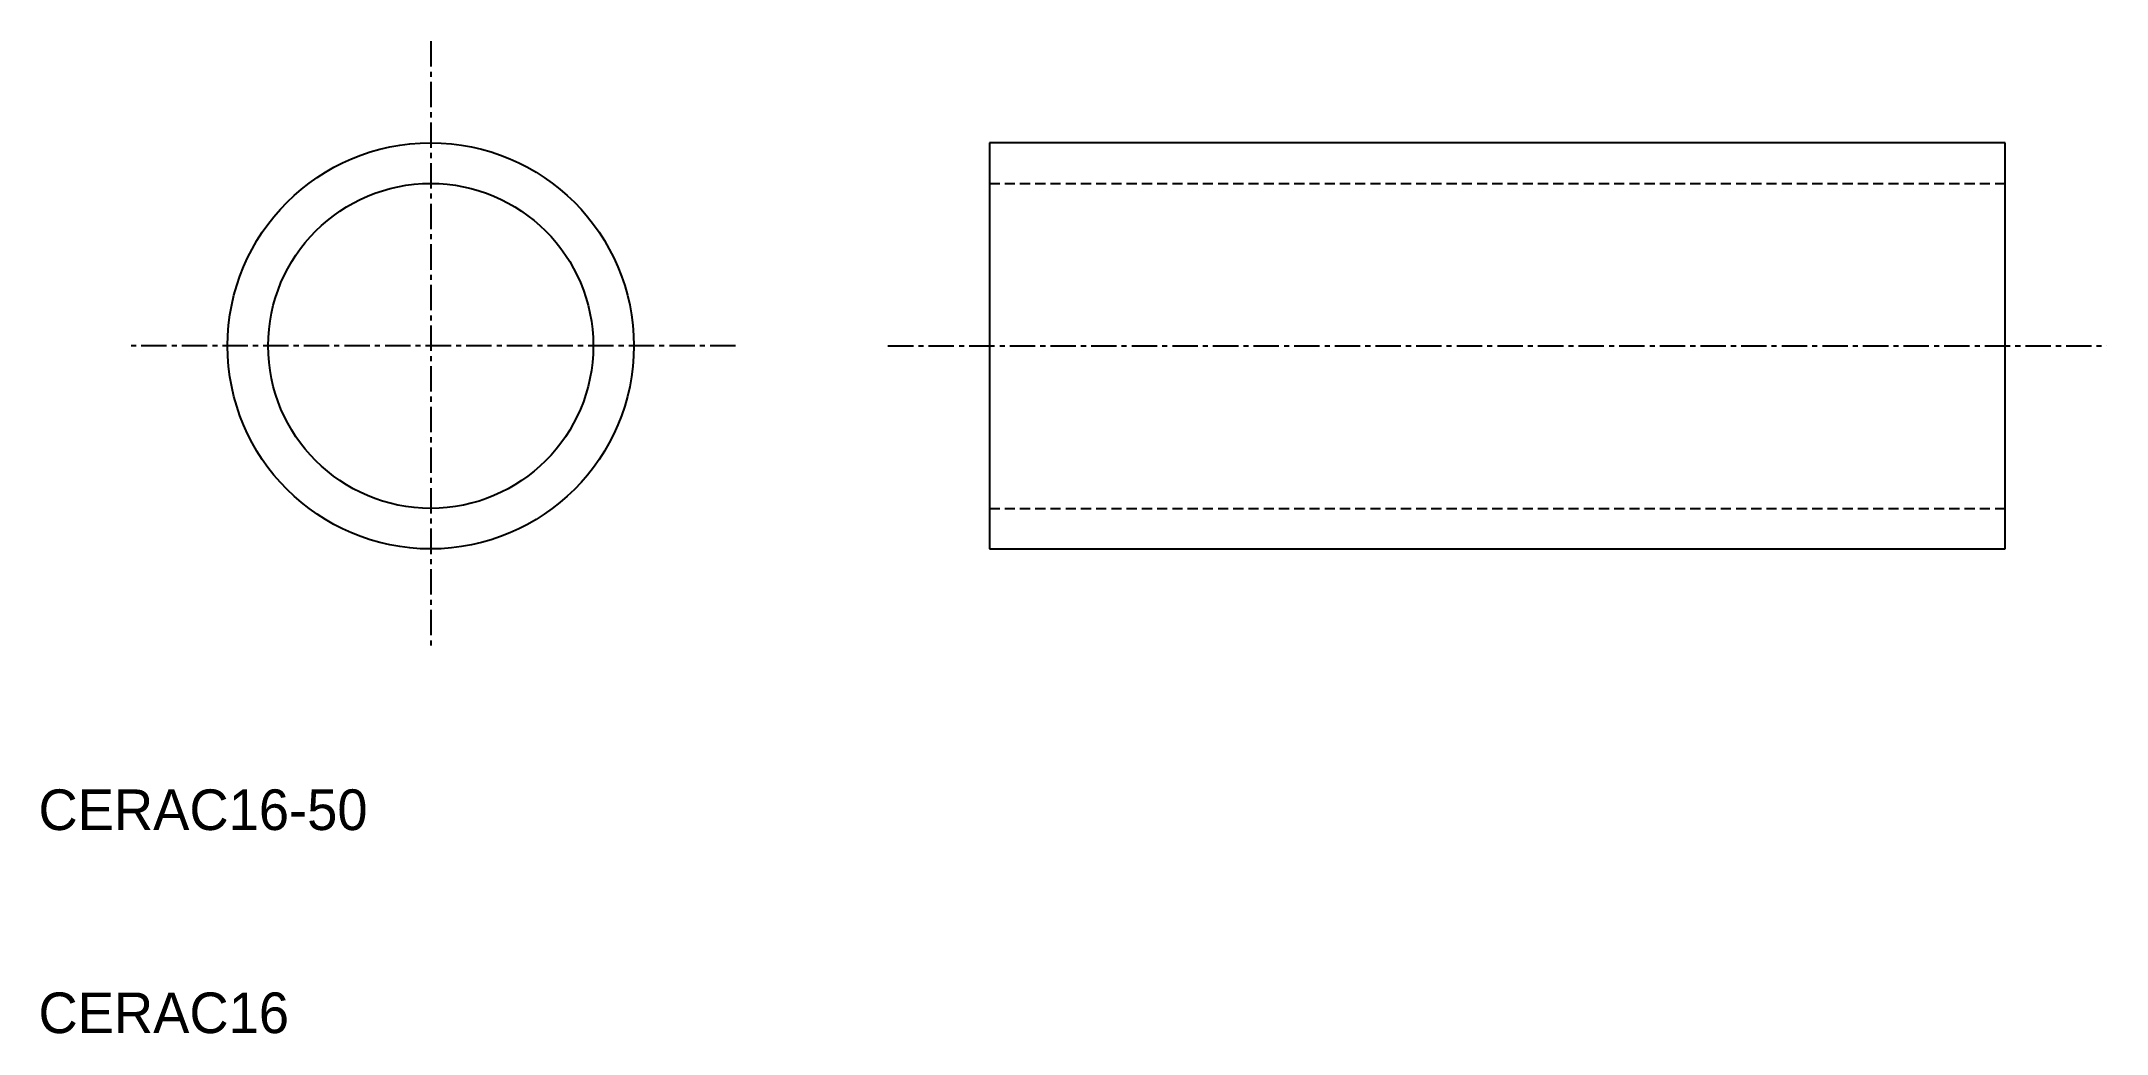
# Model space of a CAD drawing. Extents: x 20 to 121, y 20 to 69.
import ezdxf

# ---------------------------------------------------------------- set-up
doc = ezdxf.new("R2010")
doc.units = 0
doc.linetypes.add('CENTER', pattern=[2, 1.25, -0.25, 0.25, -0.25])
doc.linetypes.add('DASHED', pattern=[0.75, 0.5, -0.25])
doc.layers.get('0').update_dxf_attribs({"linetype": 'CONTINUOUS'})
doc.layers.add('CENTER', color=1, linetype='CENTER')

msp = doc.modelspace()

# ---------------------------------------------------------------- linework, layer by layer
at = {"color": 7, "linetype": 'CONTINUOUS'}
for p, q in [((116.4, 63.84), (66.4, 63.84)), ((66.4, 63.84), (66.4, 43.84)), ((116.4, 43.84), (116.4, 63.84)), ((66.4, 43.84), (116.4, 43.84))]:
    msp.add_line(p, q, dxfattribs=at)
at = {"color": 3, "linetype": 'DASHED'}
for p, q in [((66.4, 61.84), (116.4, 61.84)), ((66.4, 45.84), (116.4, 45.84))]:
    msp.add_line(p, q, dxfattribs=at)
at = {"color": 7, "linetype": 'CONTINUOUS'}
for radius in [10, 8]:
    msp.add_circle((38.89, 53.84), radius, dxfattribs=at)
at = {"layer": 'CENTER', "color": 1, "linetype": 'CENTER'}
for p, q in [((38.89, 68.84), (38.89, 38.84)), ((53.89, 53.84), (23.89, 53.84)), ((61.4, 53.84), (121.4, 53.84))]:
    msp.add_line(p, q, dxfattribs=at)

# ---------------------------------------------------------------- texts
at = {"color": 7, "linetype": 'CONTINUOUS'}
for s, p in [('CERAC16-50', (19.58, 30)), ('CERAC16', (19.58, 20))]:
    msp.add_text(s, height=2, dxfattribs=at).set_placement(p)

doc.saveas('drawing.dxf')
